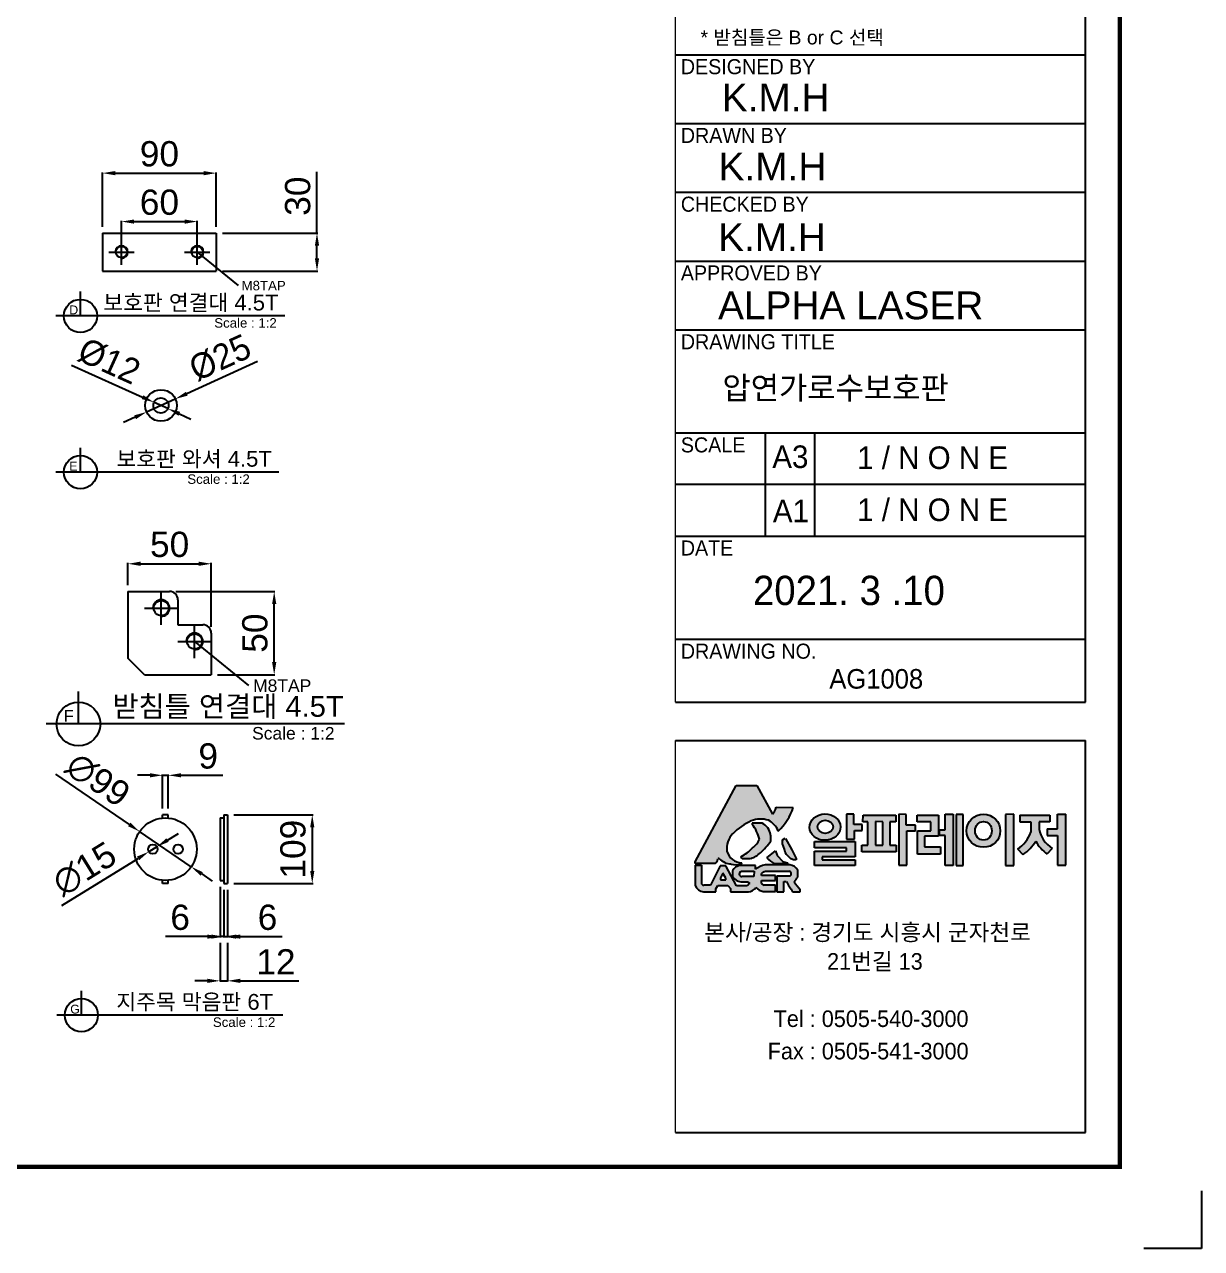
# Model space of a CAD drawing. Header units: millimetres. Extents: x 19476 to 24909, y -5101 to -1259.
# Drawn here: x 23045 to 24909, y -5101 to -3162 of the extents above; entities that cross this region are included whole.
import ezdxf
from ezdxf.enums import TextEntityAlignment as Align

# ---------------------------------------------------------------- set-up
doc = ezdxf.new("R2010")
doc.units = ezdxf.units.MM
doc.layers.add('LAYOUT', color=7, linetype='Continuous')
doc.layers.add('TEXT', color=7, linetype='Continuous')
doc.styles.add('H', font='')
doc.styles.get("Standard").update_dxf_attribs({"font": 'arial.ttf'})
doc.styles.get('H').set_extended_font_data('Dotum')
doc.dimstyles.new('ISO-25', dxfattribs={"dimtxt": 40, "dimasz": 20, "dimexe": 1.25, "dimexo": 10, "dimgap": 10, "dimtad": 1, "dimdec": 0, "dimtxsty": 'Standard', "dimcen": 2.5, "dimclrd": 3, "dimclre": 3, "dimclrt": 3, "dimadec": 0, "dimazin": 0, "dimtfac": 1, "dimtdec": 0, "dimtmove": 0, "dimatfit": 3, "dimfxl": 1, "dimarcsym": 0})

# ---------------------------------------------------------------- blocks, each defined once
blk = doc.blocks.new('*D5')
at = {"color": 3, "lineweight": -2, "transparency": 16777216}
for p, q in [((23168.3, -3482.7), (23168.3, -3396.5)), ((23188.3, -3397.7), (23328.3, -3397.7)), ((23348.3, -3482.7), (23348.3, -3396.5))]:
    blk.add_line(p, q, dxfattribs=at)
at = {"color": 3, "transparency": 16777216}
for points in [[(23188.3, -3394.4), (23188.3, -3401.1), (23168.3, -3397.7)], [(23328.3, -3394.4), (23328.3, -3401.1), (23348.3, -3397.7)]]:
    blk.add_solid(points, dxfattribs=at)
at = {"layer": 'Defpoints', "color": 0, "transparency": 16777216}
for p in [(23348.3, -3397.7), (23168.3, -3492.7), (23348.3, -3492.7)]:
    blk.add_point(p, dxfattribs=at)
at = {"color": 3, "transparency": 16777216, "insert": (23258.3, -3367.3), "char_height": 40, "attachment_point": 5}
blk.add_mtext('90', dxfattribs=at)
blk = doc.blocks.new('*D6')
at = {"color": 3, "lineweight": -2, "transparency": 16777216}
for p, q in [((23507.9, -3492.7), (23507.9, -3395.6)), ((23358.3, -3492.7), (23509.2, -3492.7)), ((23507.9, -3532.7), (23507.9, -3512.7)), ((23358.3, -3552.7), (23509.2, -3552.7))]:
    blk.add_line(p, q, dxfattribs=at)
at = {"color": 3, "transparency": 16777216}
for points in [[(23504.6, -3512.7), (23511.3, -3512.7), (23507.9, -3492.7)], [(23504.6, -3532.7), (23511.3, -3532.7), (23507.9, -3552.7)]]:
    blk.add_solid(points, dxfattribs=at)
at = {"layer": 'Defpoints', "color": 0, "transparency": 16777216}
for p in [(23348.3, -3492.7), (23507.9, -3492.7), (23348.3, -3552.7)]:
    blk.add_point(p, dxfattribs=at)
at = {"color": 3, "transparency": 16777216, "insert": (23477.5, -3434.2), "char_height": 40, "attachment_point": 5, "rotation": 90}
blk.add_mtext('30', dxfattribs=at)
blk = doc.blocks.new('*D7')
at = {"color": 3, "lineweight": -2, "transparency": 16777216}
for p, q in [((23413.8, -3696), (23301.7, -3747)), ((23238, -3776), (23283.5, -3755.3)), ((23219.8, -3784.3), (23201.6, -3792.6))]:
    blk.add_line(p, q, dxfattribs=at)
at = {"color": 3, "transparency": 16777216}
for points in [[(23300.3, -3744), (23303.1, -3750.1), (23283.5, -3755.3)], [(23218.4, -3781.3), (23221.2, -3787.4), (23238, -3776)]]:
    blk.add_solid(points, dxfattribs=at)
at = {"layer": 'Defpoints', "color": 0, "transparency": 16777216}
for p in [(23283.5, -3755.3), (23238, -3776)]:
    blk.add_point(p, dxfattribs=at)
at = {"color": 3, "transparency": 16777216, "insert": (23354.4, -3690.1), "char_height": 40, "attachment_point": 5, "rotation": 24.4839}
blk.add_mtext('{\\fMS PGothic|b0|i0|c129|p34;%%C25}', dxfattribs=at)
blk = doc.blocks.new('*D8')
at = {"color": 3, "lineweight": -2, "transparency": 16777216}
for p, q in [((23119.3, -3701.7), (23231.6, -3752.5)), ((23271.7, -3770.6), (23249.8, -3760.7)), ((23289.9, -3778.9), (23308.1, -3787.1))]:
    blk.add_line(p, q, dxfattribs=at)
at = {"color": 3, "transparency": 16777216}
for points in [[(23232.9, -3749.5), (23230.2, -3755.5), (23249.8, -3760.7)], [(23291.3, -3775.8), (23288.5, -3781.9), (23271.7, -3770.6)]]:
    blk.add_solid(points, dxfattribs=at)
at = {"layer": 'Defpoints', "color": 0, "transparency": 16777216}
for p in [(23249.8, -3760.7), (23271.7, -3770.6)]:
    blk.add_point(p, dxfattribs=at)
at = {"color": 3, "transparency": 16777216, "insert": (23178.7, -3695.6), "char_height": 40, "attachment_point": 5, "rotation": 335.6577}
blk.add_mtext('{\\fMS PGothic|b0|i0|c129|p34;%%C12}', dxfattribs=at)
blk = doc.blocks.new('*D9')
at = {"color": 3, "lineweight": -2, "transparency": 16777216}
for p, q in [((23198.3, -3512.7), (23198.3, -3473.2)), ((23218.3, -3474.4), (23298.3, -3474.4)), ((23318.3, -3512.7), (23318.3, -3473.2))]:
    blk.add_line(p, q, dxfattribs=at)
at = {"color": 3, "transparency": 16777216}
for points in [[(23218.3, -3471.1), (23218.3, -3477.8), (23198.3, -3474.4)], [(23298.3, -3471.1), (23298.3, -3477.8), (23318.3, -3474.4)]]:
    blk.add_solid(points, dxfattribs=at)
at = {"layer": 'Defpoints', "color": 0, "transparency": 16777216}
for p in [(23318.3, -3474.4), (23198.3, -3522.7), (23318.3, -3522.7)]:
    blk.add_point(p, dxfattribs=at)
at = {"color": 3, "transparency": 16777216, "insert": (23258.3, -3444), "char_height": 40, "attachment_point": 5}
blk.add_mtext('60', dxfattribs=at)
blk = doc.blocks.new('*D11')
at = {"color": 3, "lineweight": -2, "transparency": 16777216}
for p, q in [((16880.3, -24788.6), (16997.3, -24868.4)), ((17095.6, -24935.4), (17013.8, -24879.6)), ((17112.1, -24946.7), (17128.6, -24958))]:
    blk.add_line(p, q, dxfattribs=at)
at = {"color": 3, "transparency": 16777216}
for points in [[(16999.2, -24865.6), (16995.4, -24871.1), (17013.8, -24879.6)], [(17114, -24944), (17110.2, -24949.5), (17095.6, -24935.4)]]:
    blk.add_solid(points, dxfattribs=at)
at = {"layer": 'Defpoints', "color": 0, "transparency": 16777216}
for p in [(17013.8, -24879.6), (17095.6, -24935.4)]:
    blk.add_point(p, dxfattribs=at)
at = {"color": 3, "transparency": 16777216, "insert": (16947.7, -24797.7), "char_height": 40, "attachment_point": 5, "rotation": 325.6971}
blk.add_mtext('∅99', dxfattribs=at)
blk = doc.blocks.new('*D12')
at = {"color": 3, "lineweight": -2, "transparency": 16777216}
for p, q in [((17058.1, -24893.1), (17075.1, -24882.5)), ((17041.1, -24903.6), (17028.3, -24911.5)), ((16890.7, -24996.7), (17011.3, -24922))]:
    blk.add_line(p, q, dxfattribs=at)
at = {"color": 3, "transparency": 16777216}
for points in [[(17056.3, -24890.2), (17059.8, -24895.9), (17041.1, -24903.6)], [(17009.6, -24919.2), (17013.1, -24924.8), (17028.3, -24911.5)]]:
    blk.add_solid(points, dxfattribs=at)
at = {"layer": 'Defpoints', "color": 0, "transparency": 16777216}
for p in [(17041.1, -24903.6), (17028.3, -24911.5)]:
    blk.add_point(p, dxfattribs=at)
at = {"color": 3, "transparency": 16777216, "insert": (16926.5, -24938.8), "char_height": 40, "attachment_point": 5, "rotation": 31.7725}
blk.add_mtext('∅15', dxfattribs=at)
blk = doc.blocks.new('*D13')
at = {"color": 3, "lineweight": -2, "transparency": 16777216}
for p, q in [((17030.2, -24790.5), (17010.2, -24790.5)), ((17050.2, -24843), (17050.2, -24789.2)), ((17050.2, -24790.5), (17059.2, -24790.5)), ((17059.2, -24843), (17059.2, -24789.2)), ((17079.2, -24790.5), (17145.5, -24790.5))]:
    blk.add_line(p, q, dxfattribs=at)
at = {"color": 3, "transparency": 16777216}
for points in [[(17030.2, -24787.2), (17030.2, -24793.8), (17050.2, -24790.5)], [(17079.2, -24787.2), (17079.2, -24793.8), (17059.2, -24790.5)]]:
    blk.add_solid(points, dxfattribs=at)
at = {"layer": 'Defpoints', "color": 0, "transparency": 16777216}
for p in [(17059.2, -24790.5), (17050.2, -24853), (17059.2, -24853)]:
    blk.add_point(p, dxfattribs=at)
at = {"color": 3, "transparency": 16777216, "insert": (17122.4, -24760.1), "char_height": 40, "attachment_point": 5}
blk.add_mtext('9', dxfattribs=at)
blk = doc.blocks.new('*D14')
at = {"color": 3, "lineweight": -2, "transparency": 16777216}
for p, q in [((17163.1, -24853), (17288.5, -24853)), ((17287.2, -24873), (17287.2, -24942)), ((17163.1, -24962), (17288.5, -24962))]:
    blk.add_line(p, q, dxfattribs=at)
at = {"color": 3, "transparency": 16777216}
for points in [[(17283.9, -24873), (17290.5, -24873), (17287.2, -24853)], [(17283.9, -24942), (17290.5, -24942), (17287.2, -24962)]]:
    blk.add_solid(points, dxfattribs=at)
at = {"layer": 'Defpoints', "color": 0, "transparency": 16777216}
for p in [(17153.1, -24853), (17153.1, -24962), (17287.2, -24962)]:
    blk.add_point(p, dxfattribs=at)
at = {"color": 3, "transparency": 16777216, "insert": (17256.8, -24907.5), "char_height": 40, "attachment_point": 5, "rotation": 90}
blk.add_mtext('109', dxfattribs=at)
blk = doc.blocks.new('*D15')
at = {"color": 3, "lineweight": -2, "transparency": 16777216}
for p, q in [((17147.1, -24972), (17147.1, -25047.3)), ((17153.1, -24972), (17153.1, -25047.3)), ((17127.1, -25046), (17107.1, -25046)), ((17147.1, -25046), (17153.1, -25046)), ((17173.1, -25046), (17239.5, -25046))]:
    blk.add_line(p, q, dxfattribs=at)
at = {"color": 3, "transparency": 16777216}
for points in [[(17127.1, -25042.7), (17127.1, -25049.3), (17147.1, -25046)], [(17173.1, -25042.7), (17173.1, -25049.3), (17153.1, -25046)]]:
    blk.add_solid(points, dxfattribs=at)
at = {"layer": 'Defpoints', "color": 0, "transparency": 16777216}
for p in [(17147.1, -24962), (17153.1, -24962), (17153.1, -25046)]:
    blk.add_point(p, dxfattribs=at)
at = {"color": 3, "transparency": 16777216, "insert": (17216.3, -25015.6), "char_height": 40, "attachment_point": 5}
blk.add_mtext('6', dxfattribs=at)
blk = doc.blocks.new('*D16')
at = {"color": 3, "lineweight": -2, "transparency": 16777216}
for p, q in [((17141.1, -24967), (17141.1, -25047.3)), ((17147.1, -24972), (17147.1, -25047.3)), ((17121.1, -25046), (17054.7, -25046)), ((17147.1, -25046), (17141.1, -25046)), ((17167.1, -25046), (17187.1, -25046))]:
    blk.add_line(p, q, dxfattribs=at)
at = {"color": 3, "transparency": 16777216}
for points in [[(17121.1, -25042.7), (17121.1, -25049.3), (17141.1, -25046)], [(17167.1, -25042.7), (17167.1, -25049.3), (17147.1, -25046)]]:
    blk.add_solid(points, dxfattribs=at)
at = {"layer": 'Defpoints', "color": 0, "transparency": 16777216}
for p in [(17141.1, -24957), (17147.1, -24962), (17141.1, -25046)]:
    blk.add_point(p, dxfattribs=at)
at = {"color": 3, "transparency": 16777216, "insert": (17077.9, -25015.6), "char_height": 40, "attachment_point": 5}
blk.add_mtext('6', dxfattribs=at)
blk = doc.blocks.new('*D17')
at = {"color": 3, "lineweight": -2, "transparency": 16777216}
for p, q in [((17141.1, -25056), (17141.1, -25117.3)), ((17153.1, -25056), (17153.1, -25117.3)), ((17121.1, -25116), (17101.1, -25116)), ((17141.1, -25116), (17153.1, -25116)), ((17173.1, -25116), (17266.2, -25116))]:
    blk.add_line(p, q, dxfattribs=at)
at = {"color": 3, "transparency": 16777216}
for points in [[(17121.1, -25112.7), (17121.1, -25119.3), (17141.1, -25116)], [(17173.1, -25112.7), (17173.1, -25119.3), (17153.1, -25116)]]:
    blk.add_solid(points, dxfattribs=at)
at = {"layer": 'Defpoints', "color": 0, "transparency": 16777216}
for p in [(17141.1, -25046), (17153.1, -25046), (17153.1, -25116)]:
    blk.add_point(p, dxfattribs=at)
at = {"color": 3, "transparency": 16777216, "insert": (17229.7, -25085.9), "char_height": 40, "attachment_point": 5}
blk.add_mtext('12', dxfattribs=at)
blk = doc.blocks.new('*D28')
at = {"color": 3, "lineweight": -2, "transparency": 16777216}
for p, q in [((23208.5, -4050.2), (23208.5, -4015.1)), ((23228.5, -4016.4), (23320.5, -4016.4)), ((23340.5, -4116.2), (23340.5, -4015.1))]:
    blk.add_line(p, q, dxfattribs=at)
at = {"color": 3, "transparency": 16777216}
for points in [[(23228.5, -4013), (23228.5, -4019.7), (23208.5, -4016.4)], [(23320.5, -4019.7), (23320.5, -4013), (23340.5, -4016.4)]]:
    blk.add_solid(points, dxfattribs=at)
at = {"layer": 'Defpoints', "color": 0, "transparency": 16777216}
for p in [(23340.5, -4016.4), (23208.5, -4060.2), (23340.5, -4126.2)]:
    blk.add_point(p, dxfattribs=at)
at = {"color": 3, "transparency": 16777216, "insert": (23274.5, -3985.9), "char_height": 40, "attachment_point": 5}
blk.add_mtext('50', dxfattribs=at)
blk = doc.blocks.new('*D29')
at = {"color": 3, "lineweight": -2, "transparency": 16777216}
for p, q in [((23284.5, -4060.2), (23441.4, -4060.2)), ((23440.1, -4172.2), (23440.1, -4080.2)), ((23350.5, -4192.2), (23441.4, -4192.2))]:
    blk.add_line(p, q, dxfattribs=at)
at = {"color": 3, "transparency": 16777216}
for points in [[(23443.5, -4080.2), (23436.8, -4080.2), (23440.1, -4060.2)], [(23436.8, -4172.2), (23443.5, -4172.2), (23440.1, -4192.2)]]:
    blk.add_solid(points, dxfattribs=at)
at = {"layer": 'Defpoints', "color": 0, "transparency": 16777216}
for p in [(23274.5, -4060.2), (23440.1, -4060.2), (23340.5, -4192.2)]:
    blk.add_point(p, dxfattribs=at)
at = {"color": 3, "transparency": 16777216, "insert": (23409.7, -4126.2), "char_height": 40, "attachment_point": 5, "rotation": 90}
blk.add_mtext('50', dxfattribs=at)
blk = doc.blocks.new('A$C25B221E0')
at = {"color": 1}
for p, q in [((0, -26.4), (0, 26.4)), ((-26.4, 0), (26.4, 0))]:
    blk.add_line(p, q, dxfattribs=at)
blk.add_line((0, 0), (85.3, -69.6))
blk.add_circle((0, 0), 11.9)
at = {"color": 4}
blk.add_arc((0, 0), 13.2, 270, 180, dxfattribs=at)
blk.add_text('M8TAP', height=19.8).set_placement((92.6, -79.9))
blk = doc.blocks.new('A$C2C0F6B7D')
for p, q in [((0, 109), (-9, 109)), ((-9, 103.8), (-9, 109)), ((0, 103.8), (0, 109)), ((81.9, 104), (87.9, 104)), ((81.9, 104), (81.9, 5)), ((87.9, 109), (93.9, 109)), ((87.9, 109), (87.9, 0)), ((93.9, 109), (93.9, 0)), ((-9, 0), (-9, 5.2)), ((0, 0), (-9, 0)), ((0, 0), (0, 5.2)), ((81.9, 5), (87.9, 5)), ((87.9, 0), (93.9, 0)), ((-137.7, -208.4), (-137.7, -169.6)), ((181.4, -208.4), (-176.5, -208.4))]:
    blk.add_line(p, q)
for centre, radius in [((-4.5, 54.5), 49.5), ((-24.5, 54.5), 7.5), ((15.5, 54.5), 7.5), ((-137.7, -208.4), 26.3)]:
    blk.add_circle(centre, radius)
blk.add_text('G', height=14).set_placement((-155.4, -205.8))
at = {"layer": 'TEXT'}
blk.add_text('지주목 막음판 6T', height=25, dxfattribs=at).set_placement((41.8, -199.8), align=Align.CENTER)
blk.add_text('Scale : 1:2', height=15, dxfattribs=at).set_placement((70.6, -227))
for p1, p2, picture, middle in [((36.4, 26.6), (-45.4, 82.4), '*D11', (-111.5, 164.3)), ((-18.1, 58.4), (-30.9, 50.6), '*D12', (-132.7, 23.3))]:
    dim = blk.add_diameter_dim_2p(p1=p1, p2=p2, dimstyle='ISO-25')
    dim.commit()
    dim.dimension.update_dxf_attribs({"geometry": picture, "text_midpoint": middle, "insert": (-17059.2, 24962)})
for base, p1, p2, picture, middle in [((0, 171.5), (-9, 109), (0, 109), '*D13', (63.2, 202)), ((81.9, -84), (87.9, 0), (81.9, 5), '*D16', (18.7, -53.5)), ((93.9, -84), (87.9, 0), (93.9, 0), '*D15', (157.1, -53.5)), ((93.9, -154), (81.9, -84), (93.9, -84), '*D17', (170.5, -123.9))]:
    dim = blk.add_linear_dim(base=base, p1=p1, p2=p2, dimstyle='ISO-25')
    dim.commit()
    dim.dimension.update_dxf_attribs({"geometry": picture, "text_midpoint": middle, "insert": (-17059.2, 24962)})
dim = blk.add_linear_dim(base=(228, 0), p1=(93.9, 109), p2=(93.9, 0), angle=90, dimstyle='ISO-25')
dim.commit()
dim.dimension.update_dxf_attribs({"geometry": '*D14', "text_midpoint": (197.6, 54.5), "insert": (-17059.2, 24962)})

msp = doc.modelspace()

# ---------------------------------------------------------------- hatches: boundary and pattern name
h = msp.add_hatch(color=256)
h.dxf.hatch_style = 1
h.set_gradient(color1=(255, 0, 0), color2=(255, 159, 127), tint=1)
h.paths.add_polyline_path([(24107.1, -4488.5), (24106.9, -4491.1), (24138.5, -4491.1, 0.214284), (24143, -4483.9, -0.655828), (24145.2, -4483.3, 0.18567), (24163.9, -4491.8, 0.148851), (24180.1, -4491.9, 0.404174), (24180.6, -4490.1, -0.316733), (24157.3, -4471.8, -0.221534), (24166.7, -4443.8, -0.105066), (24195.8, -4423.5, -0.185229), (24223, -4422.6, -0.196064), (24238.3, -4439.6, 0.141597), (24262.1, -4402.2), (24235.1, -4401.9), (24234.5, -4405.6), (24232.5, -4408.9), (24229.3, -4413.1), (24204.7, -4367.6), (24171.9, -4367.3)])
h.paths.add_polyline_path([(24197.7, -4466.3, -0.08303), (24179.6, -4480.6, 0.230034), (24181.4, -4483.2, 0.021204), (24194.9, -4483.1, 0.137848), (24210.3, -4473.9, 0.057638), (24226.7, -4455.8, 0.060436), (24226.6, -4445.3, 0.2375), (24213.1, -4427), (24197.3, -4427), (24197.3, -4429.3, -0.121183), (24208.8, -4452.7, -0.135167)], flags=17)
h.paths.add_polyline_path([(24236.8, -4478.3), (24234.1, -4471.2), (24220.5, -4482.2, 0.044378), (24232.5, -4491.8), (24253.1, -4490.9), (24253.1, -4490.1), (24245.9, -4487.8)], flags=17)
h.paths.add_polyline_path([(24249.7, -4473.1), (24251.9, -4476.6), (24258.6, -4483.5), (24262.6, -4485.1), (24267.2, -4485.1), (24267.2, -4483.4), (24259.9, -4469.6), (24249.8, -4451.1), (24245.5, -4453.5), (24245.5, -4459.9), (24248.6, -4468.4)])
h.paths.add_polyline_path([(24121.1, -4525.6, -0.419155), (24117, -4521.8), (24117, -4493.7), (24106.9, -4493.7), (24106.9, -4526.1, 0.254457), (24120.3, -4536.1), (24139.8, -4536.1), (24139.8, -4531), (24142.7, -4525.7), (24159, -4525.7), (24162.7, -4530.9), (24162.7, -4536.1), (24191.5, -4536.1, 0.190479), (24203.2, -4529.1, 0.147735), (24214.8, -4535.6), (24234.4, -4535.6), (24234.4, -4525.6), (24216.4, -4525.6, -0.052449), (24212, -4522.5), (24212, -4517.8), (24234.1, -4517.8), (24234.1, -4510.3), (24211.9, -4510.3), (24211.9, -4506.9, -0.044761), (24217.7, -4503.4), (24256.5, -4503.4, -0.648836), (24257.3, -4511), (24236.2, -4511), (24236.2, -4535.8), (24247.5, -4535.8), (24247.5, -4519.7), (24251.4, -4519.7, 0.01692), (24261.5, -4535.8), (24273.5, -4535.8), (24273.5, -4532.5, -0.024318), (24263.9, -4520, 0.064908), (24269.4, -4512.6), (24269.4, -4501.4, 0.229002), (24256.9, -4493.3), (24217.8, -4493.3, 0.127003), (24202.6, -4500.3), (24202.6, -4494), (24178.1, -4494, 0.22689), (24166, -4502.6), (24166, -4511.9, 0.193483), (24179.2, -4520.1), (24191.1, -4520.1, 0.030046), (24193.4, -4522.6, 0.136716), (24189.4, -4526.3), (24172.4, -4526.3), (24155.6, -4494.6), (24146.6, -4494.6), (24131.3, -4525.6)])
h.paths.add_polyline_path([(24147, -4517.1), (24147, -4513.9), (24150.8, -4506.4), (24155.4, -4514.3), (24155.4, -4517.1)], flags=16)
h.paths.add_polyline_path([(24180.3, -4503.4), (24200.7, -4503.4), (24199.9, -4511.7), (24181.1, -4511.7, -0.924958)], flags=16)
edge = h.paths.add_edge_path()
edge.add_ellipse((24312.7, -4433.5), major_axis=(-24.5, -0.3), ratio=0.850598, start_angle=0, end_angle=360)
edge = h.paths.add_edge_path(flags=16)
edge.add_ellipse((24313.1, -4433.1), major_axis=(-12.4, 0), ratio=0.843368, start_angle=0, end_angle=360)
h.paths.add_polyline_path([(24360.5, -4456.2), (24296.2, -4456.2), (24295.8, -4466.1), (24346.9, -4466.1), (24346.9, -4471.3), (24296, -4471.3), (24296, -4494.4), (24360.3, -4494.4), (24360.3, -4485.3), (24308.4, -4485.3), (24308.4, -4480.3), (24360.5, -4480.3)])
h.paths.add_polyline_path([(24346.7, -4452.5), (24359.3, -4452.5), (24359.3, -4438.8), (24371.6, -4438.8), (24371.6, -4429.4), (24358.4, -4429.4), (24358.4, -4412.7), (24346.7, -4412.9)])
h.paths.add_polyline_path([(24380.4, -4425.2), (24380.4, -4461.8), (24371.1, -4461.8), (24371.1, -4472.6), (24425.3, -4472.6), (24425.3, -4461.9), (24415.6, -4461.9), (24415.6, -4425.2), (24425, -4425.2), (24425, -4414.5), (24373, -4414.5), (24372.4, -4425.2)])
h.paths.add_polyline_path([(24392.5, -4424.6), (24404.1, -4424.9), (24404.1, -4461.9), (24392.5, -4461.9)], flags=16)
h.paths.add_polyline_path([(24441.4, -4430.3), (24441.4, -4413.5), (24429.8, -4412.9), (24429.8, -4493.9), (24442.3, -4493.9), (24442.3, -4439.2), (24456.1, -4439.2), (24456.1, -4430.3)])
h.paths.add_polyline_path([(24470.1, -4447.8), (24492.3, -4447.8), (24492.3, -4414.4), (24458.5, -4414.4), (24458.6, -4425.2), (24480.4, -4425.2), (24480.4, -4439.4), (24459.1, -4439.4), (24459.1, -4476.1), (24495.5, -4476.1), (24495.5, -4464.9), (24470.1, -4464.9)])
h.paths.add_polyline_path([(24503.1, -4494), (24515.5, -4494), (24515.5, -4413.1), (24503.2, -4413.1), (24503.2, -4437.5), (24494.1, -4437.5), (24494, -4446.8), (24503.1, -4446.8)])
h.paths.add_polyline_path([(24520.2, -4494.1), (24531.4, -4494.1), (24531.4, -4413.7), (24520.2, -4413.7)])
edge = h.paths.add_edge_path()
edge.add_ellipse((24563.6, -4439.3), major_axis=(-26.8, 0), ratio=0.974401, start_angle=0, end_angle=360)
edge = h.paths.add_edge_path(flags=16)
edge.add_ellipse((24563.7, -4439.3), major_axis=(0, -14.7), ratio=0.89757, start_angle=0, end_angle=360)
h.paths.add_polyline_path([(24598.5, -4494.4), (24611.9, -4494.4), (24611.9, -4413.2), (24598.5, -4413.3)])
h.paths.add_polyline_path([(24646.4, -4455.6, 0.121385), (24664.8, -4476), (24672.4, -4467.1, -0.196928), (24651.7, -4436.8), (24651.7, -4425.3), (24669, -4425.3), (24669, -4414.3), (24621.3, -4414.3), (24621.3, -4425), (24638.7, -4425), (24638.7, -4441.4, -0.181097), (24617.6, -4468), (24626.3, -4476.9, 0.109226)])
h.paths.add_polyline_path([(24694, -4413), (24681.2, -4413), (24681.2, -4436), (24664.4, -4436), (24664.4, -4446.6), (24681, -4446.6), (24681, -4493.7), (24694, -4493.7)])

# ---------------------------------------------------------------- linework, layer by layer
at = {"color": 0, "lineweight": 20}
for p, q in [((24075.6, -4235.6), (24075.6, -2012.3)), ((24075.6, -4917), (24075.6, -4296.4))]:
    msp.add_line(p, q, dxfattribs=at)
for p, q in [((24725.3, -4235.6), (24725.3, -2012.3)), ((24075.6, -3210.2), (24725.3, -3210.2)), ((24075.6, -3319.1), (24725.3, -3319.1)), ((24075.6, -3428), (24725.3, -3428)), ((23168.3, -3492.7), (23168.3, -3552.7)), ((23168.3, -3492.7), (23348.3, -3492.7)), ((23348.3, -3492.7), (23348.3, -3552.7)), ((23318.3, -3522.7), (23383, -3575.5)), ((24075.6, -3536.9), (24725.3, -3536.9)), ((23168.3, -3552.7), (23348.3, -3552.7)), ((23133.2, -3623.9), (23133.2, -3585.1)), ((23457.1, -3623.9), (23094.4, -3623.9)), ((24075.6, -3645.8), (24725.3, -3645.8)), ((24075.6, -3809.1), (24725.3, -3809.1)), ((24218, -3809.1), (24218, -3972.5)), ((24296.1, -3809.1), (24296.1, -3972.5)), ((23133.2, -3871.3), (23133.2, -3832.5)), ((23447.6, -3871.3), (23094.4, -3871.3)), ((24725.3, -3890.8), (24075.6, -3890.8)), ((24075.6, -3972.5), (24725.3, -3972.5)), ((23208.5, -4060.2), (23208.5, -4165.8)), ((23208.5, -4060.2), (23274.5, -4060.2)), ((23287.7, -4073.4), (23287.7, -4113)), ((23287.7, -4113), (23327.3, -4113)), ((23340.5, -4126.2), (23340.5, -4192.2)), ((24075.6, -4135.8), (24725.3, -4135.8)), ((23234.9, -4192.2), (23208.5, -4165.8)), ((23234.9, -4192.2), (23340.5, -4192.2)), ((23130.1, -4270.1), (23130.1, -4218.9)), ((24075.6, -4235.6), (24725.3, -4235.6)), ((23551.3, -4270.1), (23078.9, -4270.1)), ((24075.6, -4296.4), (24725.3, -4296.4)), ((24725.3, -4917), (24725.3, -4296.4)), ((24107.1, -4488.5), (24171.9, -4367.3)), ((24171.9, -4367.3), (24204.7, -4367.6)), ((24204.7, -4367.6), (24229.3, -4413.1)), ((24229.3, -4413.1), (24232.5, -4408.9)), ((24232.5, -4408.9), (24234.5, -4405.6)), ((24234.5, -4405.6), (24235.1, -4401.9)), ((24235.1, -4401.9), (24262.1, -4402.2)), ((24358.4, -4412.7), (24346.7, -4412.9)), ((24346.7, -4412.9), (24346.7, -4452.5)), ((24358.4, -4429.4), (24358.4, -4412.7)), ((24372.4, -4425.2), (24373, -4414.5)), ((24373, -4414.5), (24425, -4414.5)), ((24425, -4414.5), (24425, -4425.2)), ((24429.8, -4412.9), (24429.8, -4493.9)), ((24441.4, -4413.5), (24429.8, -4412.9)), ((24441.4, -4430.3), (24441.4, -4413.5)), ((24458.5, -4414.4), (24492.3, -4414.4)), ((24458.6, -4425.2), (24458.5, -4414.4)), ((24492.3, -4414.4), (24492.3, -4447.8)), ((24503.2, -4437.5), (24503.2, -4413.1)), ((24503.2, -4413.1), (24515.5, -4413.1)), ((24515.5, -4413.1), (24515.5, -4494)), ((24520.2, -4413.7), (24520.2, -4494.1)), ((24531.4, -4413.7), (24520.2, -4413.7)), ((24531.4, -4494.1), (24531.4, -4413.7)), ((24611.9, -4413.2), (24598.5, -4413.3)), ((24598.5, -4413.3), (24598.5, -4494.4)), ((24611.9, -4494.4), (24611.9, -4413.2)), ((24621.3, -4414.3), (24669, -4414.3)), ((24621.3, -4414.3), (24621.3, -4425)), ((24669, -4414.3), (24669, -4425.3)), ((24681.2, -4436), (24681.2, -4413)), ((24681.2, -4413), (24694, -4413)), ((24694, -4493.7), (24694, -4413)), ((24213.1, -4427), (24197.3, -4427)), ((24197.3, -4427), (24197.3, -4429.3)), ((24371.6, -4429.4), (24358.4, -4429.4)), ((24359.3, -4452.5), (24359.3, -4438.8)), ((24359.3, -4438.8), (24371.6, -4438.8)), ((24371.6, -4438.8), (24371.6, -4429.4)), ((24380.4, -4425.2), (24372.4, -4425.2)), ((24380.4, -4461.8), (24380.4, -4425.2)), ((24392.5, -4424.6), (24392.5, -4461.9)), ((24404.1, -4424.9), (24392.5, -4424.6)), ((24404.1, -4461.9), (24404.1, -4424.9)), ((24425, -4425.2), (24415.6, -4425.2)), ((24415.6, -4425.2), (24415.6, -4461.9)), ((24456.1, -4430.3), (24441.4, -4430.3)), ((24442.3, -4493.9), (24442.3, -4439.2)), ((24442.3, -4439.2), (24456.1, -4439.2)), ((24456.1, -4439.2), (24456.1, -4430.3)), ((24480.4, -4425.2), (24458.6, -4425.2)), ((24480.4, -4439.4), (24480.4, -4425.2)), ((24494, -4446.8), (24494.1, -4437.5)), ((24494.1, -4437.5), (24503.2, -4437.5)), ((24621.3, -4425), (24638.7, -4425)), ((24638.7, -4425), (24638.7, -4441.4)), ((24669, -4425.3), (24651.7, -4425.3)), ((24651.7, -4425.3), (24651.7, -4436.8)), ((24664.4, -4436), (24664.4, -4446.6)), ((24664.4, -4436), (24681.2, -4436)), ((24245.5, -4453.5), (24249.8, -4451.1)), ((24245.5, -4459.9), (24245.5, -4453.5)), ((24249.9, -4451.3), (24259.9, -4469.6)), ((24295.8, -4466.1), (24296.2, -4456.2)), ((24296.2, -4456.2), (24360.5, -4456.2)), ((24346.7, -4452.5), (24359.3, -4452.5)), ((24360.5, -4456.2), (24360.5, -4480.3)), ((24459.1, -4476.1), (24459.1, -4439.4)), ((24459.1, -4439.4), (24480.4, -4439.4)), ((24492.3, -4447.8), (24470.1, -4447.8)), ((24470.1, -4447.8), (24470.1, -4464.9)), ((24503.1, -4446.8), (24494, -4446.8)), ((24503.1, -4494), (24503.1, -4446.8)), ((24664.4, -4446.6), (24681, -4446.6)), ((24681, -4446.6), (24681, -4493.7)), ((24220.5, -4482.2), (24234.1, -4471.2)), ((24234.1, -4471.2), (24236.8, -4478.3)), ((24248.6, -4468.4), (24245.5, -4459.9)), ((24249.7, -4473.1), (24248.6, -4468.4)), ((24251.9, -4476.6), (24249.7, -4473.1)), ((24258.6, -4483.5), (24251.9, -4476.6)), ((24259.9, -4469.6), (24267.2, -4483.4)), ((24346.9, -4466.1), (24295.8, -4466.1)), ((24296, -4494.4), (24296, -4471.3)), ((24296, -4471.3), (24346.9, -4471.3)), ((24346.9, -4471.3), (24346.9, -4466.1)), ((24371.1, -4472.6), (24371.1, -4461.8)), ((24371.1, -4461.8), (24380.4, -4461.8)), ((24425.3, -4472.6), (24371.1, -4472.6)), ((24392.5, -4461.9), (24404.1, -4461.9)), ((24415.6, -4461.9), (24425.3, -4461.9)), ((24425.3, -4461.9), (24425.3, -4472.6)), ((24495.5, -4476.1), (24459.1, -4476.1)), ((24470.1, -4464.9), (24495.5, -4464.9)), ((24495.5, -4464.9), (24495.5, -4476.1)), ((24617.6, -4468), (24626.3, -4476.9)), ((24672.4, -4467.1), (24664.8, -4476)), ((24106.9, -4491.1), (24107.1, -4488.5)), ((24138.5, -4491.1), (24106.9, -4491.1)), ((24106.9, -4493.7), (24117, -4493.7)), ((24106.9, -4493.7), (24106.9, -4526.1)), ((24117, -4493.7), (24117, -4521.8)), ((24146.6, -4494.6), (24131.3, -4525.6)), ((24155.6, -4494.6), (24146.6, -4494.6)), ((24172.4, -4526.3), (24155.6, -4494.6)), ((24202.6, -4494), (24178.1, -4494)), ((24202.6, -4500.3), (24202.6, -4494)), ((24256.9, -4493.3), (24217.8, -4493.3)), ((24253.1, -4490.9), (24232.5, -4491.8)), ((24236.8, -4478.3), (24245.9, -4487.8)), ((24245.9, -4487.8), (24253.1, -4490.1)), ((24253.1, -4490.1), (24253.1, -4490.9)), ((24262.6, -4485.1), (24258.6, -4483.5)), ((24267.2, -4485.1), (24262.6, -4485.1)), ((24267.2, -4483.4), (24267.2, -4485.1)), ((24360.3, -4494.4), (24296, -4494.4)), ((24360.5, -4480.3), (24308.4, -4480.3)), ((24308.4, -4480.3), (24308.4, -4485.3)), ((24308.4, -4485.3), (24360.3, -4485.3)), ((24360.3, -4485.3), (24360.3, -4494.4)), ((24429.8, -4493.9), (24442.3, -4493.9)), ((24515.5, -4494), (24503.1, -4494)), ((24520.2, -4494.1), (24531.4, -4494.1)), ((24598.5, -4494.4), (24611.9, -4494.4)), ((24681, -4493.7), (24694, -4493.7)), ((24150.8, -4506.4), (24147, -4513.9)), ((24147, -4513.9), (24147, -4517.1)), ((24155.4, -4514.3), (24150.8, -4506.4)), ((24155.4, -4517.1), (24155.4, -4514.3)), ((24166, -4502.6), (24166, -4511.9)), ((24180.3, -4503.4), (24200.7, -4503.4)), ((24199.9, -4511.7), (24180.9, -4511.7)), ((24200.7, -4503.4), (24199.9, -4511.7)), ((24211.9, -4510.3), (24211.9, -4506.9)), ((24234.1, -4510.3), (24211.9, -4510.3)), ((24217.7, -4503.4), (24256.5, -4503.4)), ((24234.1, -4517.8), (24234.1, -4510.3)), ((24257.3, -4511), (24236.2, -4511)), ((24236.2, -4511), (24236.2, -4535.8)), ((24269.4, -4512.6), (24269.4, -4501.4)), ((24120.3, -4536.1), (24139.8, -4536.1)), ((24131.3, -4525.6), (24120.7, -4525.6)), ((24139.8, -4531), (24142.7, -4525.7)), ((24139.8, -4536.1), (24139.8, -4531)), ((24142.7, -4525.7), (24159, -4525.7)), ((24147, -4517.1), (24155.4, -4517.1)), ((24159, -4525.7), (24162.7, -4530.9)), ((24162.7, -4530.9), (24162.7, -4536.1)), ((24162.7, -4536.1), (24191.5, -4536.1)), ((24189.4, -4526.3), (24172.4, -4526.3)), ((24179.2, -4520.1), (24191.1, -4520.1)), ((24212, -4522.5), (24212, -4517.8)), ((24212, -4517.8), (24234.1, -4517.8)), ((24214.8, -4535.6), (24234.4, -4535.6)), ((24234.4, -4525.6), (24216.4, -4525.6)), ((24234.4, -4535.6), (24234.4, -4525.6)), ((24236.2, -4535.8), (24247.5, -4535.8)), ((24247.5, -4535.8), (24247.5, -4519.7)), ((24247.5, -4519.7), (24251.4, -4519.7)), ((24261.5, -4535.8), (24273.5, -4535.8)), ((24273.5, -4535.8), (24273.5, -4532.5)), ((24075.6, -4917), (24725.3, -4917)), ((24909.1, -5009.4), (24909.1, -5100.9)), ((24909.1, -5100.9), (24817.6, -5100.9))]:
    msp.add_line(p, q)
at = {"color": 1}
for p, q in [((23198.3, -3542.7), (23198.3, -3502.7)), ((23318.3, -3542.7), (23318.3, -3502.7)), ((23178.3, -3522.7), (23218.3, -3522.7)), ((23298.3, -3522.7), (23338.3, -3522.7)), ((23261.3, -4113), (23261.3, -4060.2)), ((23234.9, -4086.6), (23287.7, -4086.6))]:
    msp.add_line(p, q, dxfattribs=at)
for centre, radius in [((23198.3, -3522.7), 9), ((23318.3, -3522.7), 9), ((23133.2, -3623.9), 26.3), ((23260.7, -3765.7), 25), ((23260.7, -3765.7), 12), ((23133.2, -3871.3), 26.3), ((23261.3, -4086.6), 11.9), ((23130.1, -4270.1), 34.7)]:
    msp.add_circle(centre, radius)
at = {"color": 4}
for centre, radius in [((23198.3, -3522.7), 10), ((23318.3, -3522.7), 10), ((23261.3, -4086.6), 13.2)]:
    msp.add_arc(centre, radius, 270, 180, dxfattribs=at)
for centre, radius, start, end in [((23274.5, -4073.4), 13.2, 0, 90), ((23327.3, -4126.2), 13.2, 0, 90), ((24185.5, -4379.8), 79.9, 311.4509, 343.6881), ((24229, -4502.2), 85.3, 112.8742, 136.8648), ((24210.6, -4458.5), 37.9, 70.8979, 112.8751), ((24155.4, -4464.4), 54.6, 12.3605, 39.9987), ((24201.6, -4449.6), 25.3, 9.6034, 63.0444), ((24209.8, -4450), 30.4, 19.9375, 64.3092), ((24699, -4426.7), 48.4, 192.0664, 236.6287), ((24192, -4467.9), 34.9, 136.3749, 186.3397), ((24166.7, -4443.8), 1.275566319236532e-12, 159.4993, 330.6422), ((24178.6, -4439.3), 33.1, 305.2379, 336.0294), ((24140.4, -4393.6), 106.5, 311.0403, 324.2354), ((24183.5, -4451.3), 43.4, 354.0601, 7.8943), ((24592.5, -4426.6), 48.4, 301.1839, 342.2433), ((24588.2, -4420.7), 67.9, 304.1443, 329.0781), ((24697.1, -4428.6), 57.4, 208.0421, 235.7261), ((24181.9, -4464.4), 25.7, 196.6209, 266.9197), ((24145.9, -4419.2), 70, 298.744, 317.7294), ((24186.2, -4451.1), 33.1, 285.2841, 316.6787), ((24132.7, -4482.5), 10.4, 303.6229, 352.0073), ((24144.2, -4484.1), 1.23, 38.9695, 171.9523), ((24165.6, -4463.2), 28.7, 224.5251, 266.5984), ((24145.2, -4483.3), 9.754330676514655e-13, 41.2759, 185.3558), ((24172.1, -4465.3), 27.8, 252.9152, 285.3632), ((24181.1, -4511), 17.3, 99.81, 150.9436), ((24179.4, -4490.7), 1.32, 270.9412, 29.2318), ((24183.2, -4480), 3.73, 188.8476, 240.6661), ((24186.4, -4324.4), 159, 268.191, 273.05), ((24223.7, -4526.3), 33.5, 100.1161, 129.0681), ((24280.5, -4419.6), 86.7, 226.2191, 236.3831), ((24254.8, -4510.3), 17.1, 31.1703, 82.764), ((24182.9, -4499.5), 21, 216.163, 259.9649), ((24181, -4507.6), 4.18, 99.6386, 269.2912), ((24234, -4537.5), 37.8, 115.6034, 125.855), ((24255.2, -4507.4), 4.14, 300.2822, 72.1901), ((24238.6, -4495), 35.5, 315.4182, 330.2733), ((24122.8, -4518.7), 17.5, 204.7787, 261.884), ((24120.9, -4521.6), 3.95, 182.0619, 266.9731), ((24198, -4531.6), 10.1, 117.1825, 148.3224), ((24212.6, -4502.4), 27.9, 219.5763, 226.4602), ((24188.5, -4517.7), 18.6, 279.1517, 322.2895), ((24219.7, -4513.1), 23, 224.0335, 257.6487), ((24229.1, -4503.1), 25.9, 228.6667, 240.6761), ((24493.6, -4379), 280.1, 210.1657, 214.0431), ((24397.7, -4426.9), 163, 214.799, 220.3711)]:
    msp.add_arc(centre, radius, start, end)
for centre, major_axis, ratio in [((24312.7, -4433.5), (-24.5, -0.3), 0.850598), ((24563.6, -4439.3), (-26.8, 0), 0.974401), ((24313.1, -4433.1), (-12.4, 0), 0.843368), ((24563.7, -4439.3), (0, -14.7), 0.89757)]:
    msp.add_ellipse(centre, major_axis=major_axis, ratio=ratio)
at = {"layer": 'LAYOUT'}
for p, q in [((24779.7, -4971.5), (24779.7, -4389.4)), ((23292.1, -4971.5), (24779.7, -4971.5))]:
    msp.add_line(p, q, dxfattribs=at)
at = {"layer": 'LAYOUT', "const_width": 6.47}
msp.add_lwpolyline([(19605.3, -4971.5), (24779.7, -4971.5), (24779.7, -1388.2), (19605.3, -1388.2)], close=True, dxfattribs=at)

# ---------------------------------------------------------------- block references
for name, p in [('A$C25B221E0', (23314.1, -4139.4)), ('A$C2C0F6B7D', (23272.4, -4522.9))]:
    msp.add_blockref(name, p)

# ---------------------------------------------------------------- texts
for s, height, p in [('  * 받침틀은 B or C 선택', 22, (24098.4, -3193.8)), ('K.M.H', 44, (24149.1, -3299.9)), ('K.M.H', 44, (24144.1, -3409.2)), ('K.M.H', 44, (24143.3, -3521)), ('M8TAP', 15, (23388.5, -3583.3)), ('ALPHA LASER', 44, (24143.3, -3629.1)), ('D', 14, (23115.6, -3621.3)), ('E', 14, (23115.6, -3868.7)), ('F', 18.5, (23106.8, -4266.7))]:
    msp.add_text(s, height=height).set_placement(p)
at = {"style": 'H'}
for s, height, p in [('DESIGNED BY', 23.822, (24084.3, -3241)), ('DRAWN BY', 23.82, (24084.3, -3349.9)), ('CHECKED BY', 23.82, (24084.3, -3458.8)), ('APPROVED BY', 23.822, (24084.3, -3567.7)), ('DRAWING TITLE', 23.822, (24084.3, -3676.6)), ('압연가로수보호판', 35.73, (24150.1, -3755.7)), ('SCALE', 23.82, (24084.3, -3840)), ('A3', 35.73, (24229.2, -3864.7)), ('1 / N O N E', 35.733, (24363.6, -3866.3)), ('A1', 35.73, (24230.1, -3950.6)), ('1 / N O N E', 35.733, (24363.6, -3948.7)), ('DATE', 23.82, (24084.3, -4003.3)), ('2021. 3 .10', 46.453, (24198.5, -4081.8)), ('DRAWING NO.', 23.822, (24084.3, -4166.7)), ('AG1008', 30.97, (24319.5, -4214.1)), ('본사/공장 : 경기도 시흥시 군자천로', 26.204, (24121.4, -4613.1)), ('21번길 13', 26.2, (24316, -4659.2)), ('Tel : 0505-540-3000', 26.204, (24231.3, -4750)), ('Fax : 0505-541-3000', 26.204, (24221.9, -4801.3))]:
    msp.add_text(s, height=height, dxfattribs=at).set_placement(p)
at = {"layer": 'TEXT'}
for s, height, p in [('보호판 연결대 4.5T', 25, (23308.2, -3615.2)), ('보호판 와셔 4.5T', 25, (23313.3, -3862.6)), ('받침틀 연결대 4.5T', 33, (23367, -4258.7))]:
    msp.add_text(s, height=height, dxfattribs=at).set_placement(p, align=Align.CENTER)
for height, p in [(15, (23345.2, -3642.4)), (15, (23302.5, -3889.8)), (19.8, (23405.1, -4294.7))]:
    msp.add_text('Scale : 1:2', height=height, dxfattribs=at).set_placement(p)

# ---------------------------------------------------------------- dimensions: what is measured, and where the dimension line sits
dim = msp.add_linear_dim(base=(23348.3, -3397.7), p1=(23168.3, -3492.7), p2=(23348.3, -3492.7), text='90', dimstyle='ISO-25')
dim.commit()
dim.dimension.update_dxf_attribs({"geometry": '*D5', "text_midpoint": (23258.3, -3397.7), "dimtype": 128})
for base, p1, p2, text, picture, middle in [((23507.9, -3492.7), (23348.3, -3552.7), (23348.3, -3492.7), '30', '*D6', (23477.5, -3434.2)), ((23440.1, -4060.2), (23340.5, -4192.2), (23274.5, -4060.2), '50', '*D29', (23409.7, -4126.2))]:
    dim = msp.add_linear_dim(base=base, p1=p1, p2=p2, angle=90, text=text, dimstyle='ISO-25')
    dim.commit()
    dim.dimension.update_dxf_attribs({"geometry": picture, "text_midpoint": middle})
for base, p1, p2, text, picture, middle in [((23318.3, -3474.4), (23198.3, -3522.7), (23318.3, -3522.7), '60', '*D9', (23258.3, -3444)), ((23340.5, -4016.4), (23208.5, -4060.2), (23340.5, -4126.2), '50', '*D28', (23274.5, -3985.9))]:
    dim = msp.add_linear_dim(base=base, p1=p1, p2=p2, text=text, dimstyle='ISO-25')
    dim.commit()
    dim.dimension.update_dxf_attribs({"geometry": picture, "text_midpoint": middle})
for p1, p2, text, picture, middle in [((23271.7, -3770.6), (23249.8, -3760.7), '{\\fMS PGothic|b0|i0|c129|p34;%%C12}', '*D8', (23178.7, -3695.6)), ((23238, -3776), (23283.5, -3755.3), '{\\fMS PGothic|b0|i0|c129|p34;%%C25}', '*D7', (23354.4, -3690.1))]:
    dim = msp.add_diameter_dim_2p(p1=p1, p2=p2, text=text, dimstyle='ISO-25')
    dim.commit()
    dim.dimension.update_dxf_attribs({"geometry": picture, "text_midpoint": middle})

doc.saveas('drawing.dxf')
